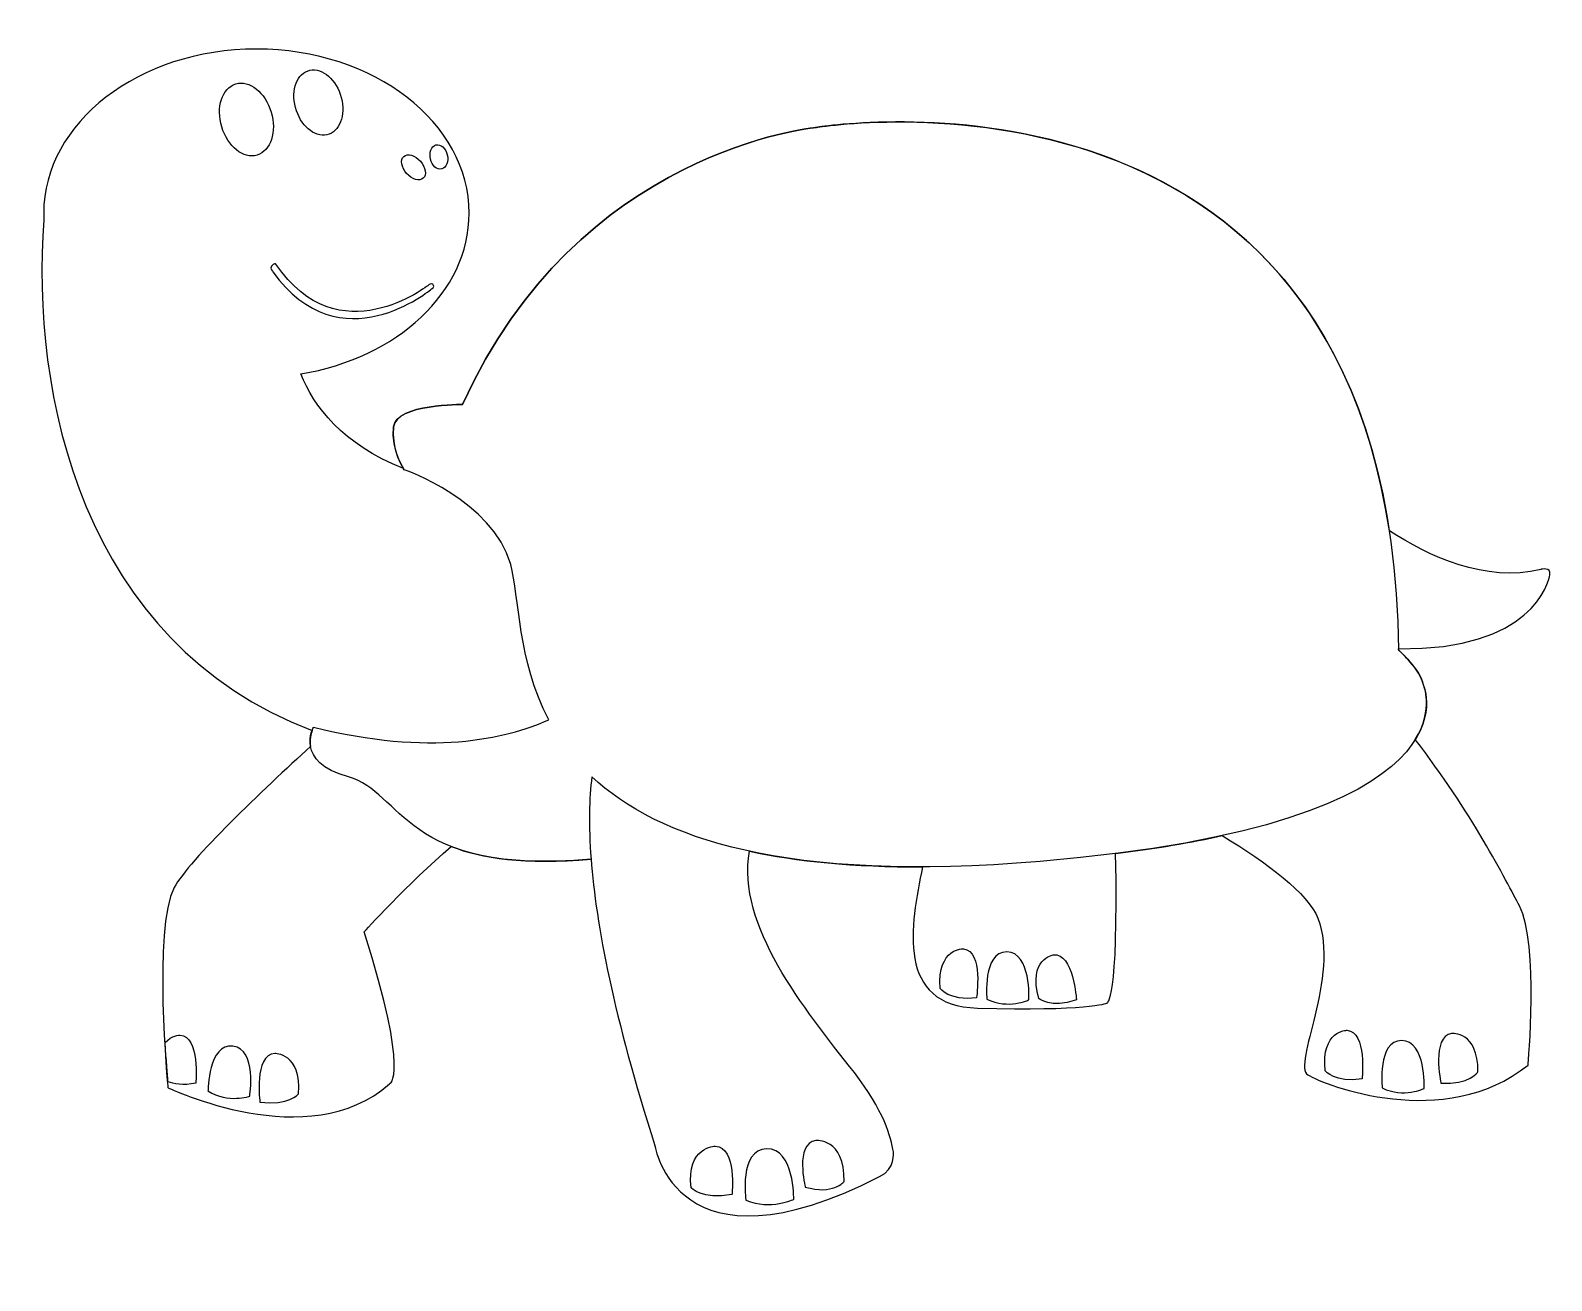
# Model space of a CAD drawing. Header units: centimetres. Extents: x -18.7 to 19, y -16.6 to 14.4.
import ezdxf

# ---------------------------------------------------------------- set-up
doc = ezdxf.new("R2010")
doc.units = ezdxf.units.CM
doc.header["$MEASUREMENT"] = 0
doc.layers.add('Layer 1', color=7, linetype='Continuous')

msp = doc.modelspace()

# ---------------------------------------------------------------- linework, layer by layer
at = {"layer": 'Layer 1', "color": 39}
for points, knots in [([(15.80271, -1.83938), (15.74124, -1.46917), (15.18586, -0.97551), (15.18586, -0.97551), (15.18586, -0.97551), (15.04689, 14.38692), (0.74863, 11.98087), (0.74863, 11.98087), (0.74863, 11.98087), (0.74863, 11.98087), (-5.17424, 11.44871), (-8.01993, 5.10931), (-8.01993, 5.10931), (-8.01993, 5.10931), (-9.66272, 5.13254), (-9.73214, 4.55406), (-9.73214, 4.55406), (-9.80143, 3.97558), (-9.46702, 3.49411), (-9.46702, 3.49411), (-9.46702, 3.49411), (-9.46702, 3.49411), (-7.26295, 2.73316), (-6.82652, 1.14195), (-6.82652, 1.14195), (-6.60606, 0.33801), (-6.66214, -1.21919), (-5.88489, -2.70722), (-5.88489, -2.70722), (-6.9492, -3.18381), (-8.83696, -3.61664), (-11.71434, -2.88803), (-11.71434, -2.88803), (-11.71434, -2.88803), (-12.20774, -3.7519), (-10.85047, -4.12211), (-10.85047, -4.12211), (-9.49628, -4.49155), (-9.49281, -6.58039), (-4.83508, -6.16078), (-4.83508, -6.16078), (-4.89924, -5.32091), (-4.88051, -4.65132), (-4.81429, -4.11814), (-4.81429, -4.11814), (-3.18112, -5.65173), (-0.01347, -6.75094), (6.30117, -6.21981), (6.30117, -6.21981), (17.39918, -5.28652), (15.80271, -1.83938), (15.80271, -1.83938)], [0, 0, 0, 0, 0.07142857, 0.07142857, 0.07142857, 0.07142857, 0.14285714, 0.14285714, 0.14285714, 0.14285714, 0.21428571, 0.21428571, 0.21428571, 0.21428571, 0.28571429, 0.28571429, 0.28571429, 0.28571429, 0.35714286, 0.35714286, 0.35714286, 0.35714286, 0.42857143, 0.42857143, 0.42857143, 0.42857143, 0.5, 0.5, 0.5, 0.5, 0.57142857, 0.57142857, 0.57142857, 0.57142857, 0.64285714, 0.64285714, 0.64285714, 0.64285714, 0.71428571, 0.71428571, 0.71428571, 0.71428571, 0.78571429, 0.78571429, 0.78571429, 0.78571429, 0.85714286, 0.85714286, 0.85714286, 0.85714286, 1, 1, 1, 1]), ([(-12.16283, 12.47363), (-12.04657, 12.03297), (-11.69727, 11.73077), (-11.38352, 11.80019), (-11.38352, 11.80019), (-11.07067, 11.86974), (-10.91065, 12.28307), (-11.02704, 12.72412), (-11.02704, 12.72412), (-11.14394, 13.16491), (-11.49234, 13.4666), (-11.80622, 13.39743), (-11.80622, 13.39743), (-12.11971, 13.32852), (-12.27922, 12.91442), (-12.16283, 12.47363)], [0, 0, 0, 0, 0.2, 0.2, 0.2, 0.2, 0.4, 0.4, 0.4, 0.4, 0.6, 0.6, 0.6, 0.6, 1, 1, 1, 1]), ([(-13.99169, 11.9937), (-13.84604, 11.50671), (-13.45338, 11.19399), (-13.11524, 11.29524), (-13.11524, 11.29524), (-12.77672, 11.39764), (-12.62094, 11.8759), (-12.76684, 12.36301), (-12.76684, 12.36301), (-12.91287, 12.85192), (-13.30541, 13.16387), (-13.64316, 13.06211), (-13.64316, 13.06211), (-13.98142, 12.95984), (-14.13784, 12.48183), (-13.99169, 11.99369), (-13.99169, 11.99369), (-13.99169, 11.99369), (-13.99169, 11.9937), (-13.99169, 11.9937)], [0, 0, 0, 0, 0.16666667, 0.16666667, 0.16666667, 0.16666667, 0.33333333, 0.33333333, 0.33333333, 0.33333333, 0.5, 0.5, 0.5, 0.5, 0.66666667, 0.66666667, 0.66666667, 0.66666667, 1, 1, 1, 1]), ([(-9.40722, 10.83982), (-9.27479, 10.68968), (-9.09026, 10.63604), (-8.99595, 10.72009), (-8.99595, 10.72009), (-8.90176, 10.80376), (-8.93269, 10.99342), (-9.0655, 11.14343), (-9.0655, 11.14343), (-9.19793, 11.29344), (-9.38207, 11.34721), (-9.47639, 11.26341), (-9.47639, 11.26341), (-9.57058, 11.1791), (-9.54004, 10.98957), (-9.40722, 10.83982)], [0, 0, 0, 0, 0.2, 0.2, 0.2, 0.2, 0.4, 0.4, 0.4, 0.4, 0.6, 0.6, 0.6, 0.6, 1, 1, 1, 1]), ([(-8.81617, 11.19489), (-8.7769, 11.03038), (-8.65179, 10.92092), (-8.53681, 10.95108), (-8.53681, 10.95108), (-8.42183, 10.98136), (-8.36024, 11.1392), (-8.39938, 11.30371), (-8.39938, 11.30371), (-8.43865, 11.46848), (-8.56376, 11.57742), (-8.67887, 11.54752), (-8.67887, 11.54752), (-8.79398, 11.51724), (-8.85531, 11.35927), (-8.81618, 11.19489), (-8.81618, 11.19489), (-8.81618, 11.19489), (-8.81617, 11.19489), (-8.81617, 11.19489)], [0, 0, 0, 0, 0.16666667, 0.16666667, 0.16666667, 0.16666667, 0.33333333, 0.33333333, 0.33333333, 0.33333333, 0.5, 0.5, 0.5, 0.5, 0.66666667, 0.66666667, 0.66666667, 0.66666667, 1, 1, 1, 1]), ([(-8.78807, 7.97642), (-8.78807, 7.97642), (-11.06336, 6.06749), (-12.72142, 8.40489), (-12.72142, 8.40489), (-12.72142, 8.40489), (-12.80162, 8.47406), (-12.75748, 8.54181), (-12.75748, 8.54181), (-12.70243, 8.62637), (-12.64789, 8.59455), (-12.64789, 8.59455), (-12.64789, 8.59455), (-11.09993, 6.29141), (-8.85659, 8.07536), (-8.85659, 8.07536), (-8.85659, 8.07536), (-8.85659, 8.07536), (-8.79525, 8.13041), (-8.76048, 8.09281), (-8.76048, 8.09281), (-8.72609, 8.05521), (-8.71659, 8.01376), (-8.78807, 7.97642)], [0, 0, 0, 0, 0.14285714, 0.14285714, 0.14285714, 0.14285714, 0.28571429, 0.28571429, 0.28571429, 0.28571429, 0.42857143, 0.42857143, 0.42857143, 0.42857143, 0.57142857, 0.57142857, 0.57142857, 0.57142857, 0.71428571, 0.71428571, 0.71428571, 0.71428571, 1, 1, 1, 1]), ([(4.72344, -9.60151), (4.72344, -9.60151), (4.89847, -8.43724), (4.40109, -8.38514), (4.40109, -8.38514), (4.40109, -8.38514), (3.75678, -8.35203), (3.81889, -9.3672), (3.81889, -9.3672), (3.81889, -9.3672), (4.04333, -9.68364), (4.72344, -9.60152), (4.72344, -9.60152), (4.72344, -9.60152), (4.72344, -9.60151), (4.72344, -9.60151)], [0, 0, 0, 0, 0.2, 0.2, 0.2, 0.2, 0.4, 0.4, 0.4, 0.4, 0.6, 0.6, 0.6, 0.6, 1, 1, 1, 1]), ([(4.98086, -9.63128), (4.98086, -9.63128), (4.86806, -8.45494), (5.4749, -8.46162), (5.4749, -8.46162), (6.08238, -8.46816), (6.0231, -9.65117), (6.0231, -9.65117), (6.0231, -9.65117), (6.0231, -9.65117), (5.5143, -9.89768), (4.98086, -9.63128)], [0, 0, 0, 0, 0.25, 0.25, 0.25, 0.25, 0.5, 0.5, 0.5, 0.5, 1, 1, 1, 1]), ([(7.20161, -9.65489), (7.20161, -9.65489), (7.12795, -8.47984), (6.63083, -8.53348), (6.63083, -8.53348), (6.63083, -8.53348), (5.99396, -8.63652), (6.26806, -9.61601), (6.26806, -9.61601), (6.26793, -9.61601), (6.55396, -9.87817), (7.20161, -9.65489)], [0, 0, 0, 0, 0.25, 0.25, 0.25, 0.25, 0.5, 0.5, 0.5, 0.5, 1, 1, 1, 1]), ([(-14.63638, -11.72051), (-14.63638, -11.72051), (-14.52846, -10.54802), (-15.02802, -10.5248), (-15.02802, -10.5248), (-15.02802, -10.5248), (-15.23539, -10.52647), (-15.39323, -10.71177), (-15.39323, -10.71177), (-15.36821, -11.15269), (-15.33998, -11.50468), (-15.32458, -11.68343), (-15.32458, -11.68343), (-15.17881, -11.73964), (-14.95681, -11.778), (-14.63638, -11.72052), (-14.63638, -11.72052), (-14.63638, -11.72052), (-14.63638, -11.72051), (-14.63638, -11.72051)], [0, 0, 0, 0, 0.16666667, 0.16666667, 0.16666667, 0.16666667, 0.33333333, 0.33333333, 0.33333333, 0.33333333, 0.5, 0.5, 0.5, 0.5, 0.66666667, 0.66666667, 0.66666667, 0.66666667, 1, 1, 1, 1]), ([(14.28529, -11.60758), (14.28529, -11.60758), (14.40925, -10.43651), (13.90995, -10.40648), (13.90995, -10.40648), (13.90995, -10.40648), (13.26474, -10.40173), (13.37138, -11.41317), (13.37138, -11.41317), (13.37138, -11.41317), (13.60955, -11.71922), (14.2853, -11.60758), (14.2853, -11.60758), (14.2853, -11.60758), (14.28529, -11.60758), (14.28529, -11.60758)], [0, 0, 0, 0, 0.2, 0.2, 0.2, 0.2, 0.4, 0.4, 0.4, 0.4, 0.6, 0.6, 0.6, 0.6, 1, 1, 1, 1]), ([(16.23888, -11.71653), (16.23888, -11.71653), (15.99596, -10.56214), (16.50566, -10.48527), (16.50566, -10.48527), (16.50566, -10.48527), (17.16755, -10.42008), (17.15805, -11.43704), (17.15805, -11.43704), (17.15805, -11.43704), (16.94362, -11.76439), (16.23887, -11.71653), (16.23887, -11.71653), (16.23887, -11.71653), (16.23888, -11.71653), (16.23888, -11.71653)], [0, 0, 0, 0, 0.2, 0.2, 0.2, 0.2, 0.4, 0.4, 0.4, 0.4, 0.6, 0.6, 0.6, 0.6, 1, 1, 1, 1]), ([(-14.33264, -11.90696), (-14.33264, -11.90696), (-14.31878, -10.72536), (-13.71605, -10.79697), (-13.71605, -10.79697), (-13.11268, -10.86857), (-13.29836, -12.03837), (-13.29836, -12.03837), (-13.29836, -12.03837), (-13.29836, -12.03837), (-13.83077, -12.22906), (-14.33264, -11.90697), (-14.33264, -11.90697), (-14.33264, -11.90697), (-14.33264, -11.90696), (-14.33264, -11.90696)], [0, 0, 0, 0, 0.2, 0.2, 0.2, 0.2, 0.4, 0.4, 0.4, 0.4, 0.6, 0.6, 0.6, 0.6, 1, 1, 1, 1]), ([(14.78306, -11.836), (14.78306, -11.836), (14.65949, -10.66069), (15.26645, -10.66185), (15.26645, -10.66185), (15.8738, -10.66313), (15.8253, -11.8464), (15.8253, -11.8464), (15.8253, -11.8464), (15.8253, -11.8464), (15.31868, -12.09778), (14.78306, -11.83601), (14.78306, -11.83601), (14.78306, -11.83601), (14.78306, -11.836), (14.78306, -11.836)], [0, 0, 0, 0, 0.2, 0.2, 0.2, 0.2, 0.4, 0.4, 0.4, 0.4, 0.6, 0.6, 0.6, 0.6, 1, 1, 1, 1]), ([(-13.043, -12.18722), (-13.043, -12.18722), (-13.20071, -11.01717), (-12.67779, -10.98111), (-12.67779, -10.98111), (-12.67779, -10.98111), (-12.00127, -10.96866), (-12.08904, -11.98229), (-12.08904, -11.98229), (-12.08904, -11.98216), (-12.33183, -12.29116), (-13.04299, -12.18722), (-13.04299, -12.18722), (-13.04299, -12.18722), (-13.043, -12.18722), (-13.043, -12.18722)], [0, 0, 0, 0, 0.2, 0.2, 0.2, 0.2, 0.4, 0.4, 0.4, 0.4, 0.6, 0.6, 0.6, 0.6, 1, 1, 1, 1]), ([(0.47877, -14.29248), (0.47877, -14.29248), (0.21006, -13.23202), (0.73773, -13.13655), (0.73773, -13.13655), (0.73773, -13.13655), (1.45133, -13.07393), (1.44351, -14.15518), (1.44351, -14.15518), (1.44351, -14.15518), (1.15427, -14.50101), (0.47878, -14.29249), (0.47878, -14.29249), (0.47878, -14.29249), (0.47877, -14.29248), (0.47877, -14.29248)], [0, 0, 0, 0, 0.2, 0.2, 0.2, 0.2, 0.4, 0.4, 0.4, 0.4, 0.6, 0.6, 0.6, 0.6, 1, 1, 1, 1]), ([(-1.3402, -14.48189), (-1.3402, -14.48189), (-1.20379, -13.29593), (-1.75661, -13.2795), (-1.75661, -13.2795), (-1.75661, -13.2795), (-2.47086, -13.29297), (-2.35216, -14.31109), (-2.35216, -14.31109), (-2.35203, -14.31109), (-2.0882, -14.61355), (-1.34021, -14.48189), (-1.34021, -14.48189), (-1.34021, -14.48189), (-1.3402, -14.48189), (-1.3402, -14.48189)], [0, 0, 0, 0, 0.2, 0.2, 0.2, 0.2, 0.4, 0.4, 0.4, 0.4, 0.6, 0.6, 0.6, 0.6, 1, 1, 1, 1]), ([(-0.99463, -14.61483), (-0.99463, -14.61483), (-1.17172, -13.36253), (-0.48095, -13.34572), (-0.48095, -13.34572), (0.21084, -13.32904), (0.19249, -14.5952), (0.19249, -14.5952), (0.19249, -14.5952), (0.19249, -14.5952), (-0.37649, -14.87867), (-0.99463, -14.61483)], [0, 0, 0, 0, 0.25, 0.25, 0.25, 0.25, 0.5, 0.5, 0.5, 0.5, 1, 1, 1, 1])]:
    msp.add_open_spline(points, degree=3, knots=knots, dxfattribs=at)
at = {"layer": 'Layer 1', "color": 65}
msp.add_open_spline([(2.31559, -14.03507), (-2.72519, -16.61269), (-3.2526, -13.26064), (-3.2526, -13.26064), (-3.2526, -13.26064), (-4.26969, -10.07913), (-4.70932, -7.79485), (-4.83392, -6.15732), (-4.83392, -6.15732), (-4.83366, -6.1586), (-4.83366, -6.15989), (-4.83354, -6.16091), (-4.83354, -6.16091), (-6.48557, -6.30976), (-7.5518, -6.14294), (-8.3007, -5.84921), (-8.3007, -5.84921), (-9.37733, -6.76864), (-10.4623, -7.96705), (-10.4623, -7.96705), (-10.4623, -7.96705), (-9.30111, -11.60744), (-9.83467, -11.73307), (-9.83467, -11.73307), (-9.83467, -11.73307), (-11.81174, -13.52176), (-15.32676, -11.82713), (-15.32676, -11.82713), (-15.32676, -11.82713), (-15.32676, -11.82713), (-15.70339, -7.87286), (-15.16982, -6.86848), (-15.16982, -6.86848), (-14.80615, -6.18401), (-12.94072, -4.42059), (-11.78967, -3.36706), (-11.78967, -3.36706), (-11.8188, -3.20293), (-11.78146, -3.0569), (-11.74938, -2.97041), (-11.74938, -2.97041), (-17.47913, -0.79842), (-18.73566, 5.41742), (-18.40164, 9.69057), (-18.40164, 9.69057), (-18.40433, 9.74434), (-18.4069, 9.79798), (-18.4069, 9.85213), (-18.4069, 9.85213), (-18.4069, 12.10112), (-16.04512, 13.92407), (-13.1318, 13.92407), (-13.1318, 13.92407), (-10.21848, 13.92407), (-7.85683, 12.10111), (-7.85683, 9.85213), (-7.85683, 9.85213), (-7.85683, 7.89469), (-9.64616, 6.26088), (-12.03079, 5.86963), (-12.03079, 5.86963), (-11.71268, 5.06351), (-11.00972, 4.13175), (-9.48422, 3.52286), (-9.48422, 3.52286), (-9.55274, 3.63322), (-9.7904, 4.05745), (-9.73073, 4.55406), (-9.73073, 4.55406), (-9.66144, 5.13228), (-8.01877, 5.10918), (-8.01877, 5.10918), (-8.01877, 5.10918), (-5.17295, 11.44859), (0.74992, 11.98074), (0.74992, 11.98074), (0.74992, 11.98074), (0.74992, 11.98074), (13.12718, 14.06329), (14.96181, 1.97977), (14.96181, 1.97977), (15.92321, 1.35497), (17.35683, 0.67896), (18.71538, 1.02145), (18.71538, 1.02145), (18.71538, 1.02145), (18.98383, 1.0928), (18.94187, 0.89005), (18.94187, 0.89005), (18.9035, 0.70488), (18.51725, -0.98873), (15.1865, -0.94561), (15.1865, -0.94561), (15.18676, -0.95575), (15.18701, -0.96563), (15.18701, -0.97564), (15.18701, -0.97564), (15.18701, -0.97564), (15.74226, -1.46917), (15.80411, -1.83938), (15.80411, -1.83938), (15.80411, -1.83938), (16.07949, -2.43557), (15.60431, -3.1987), (15.60431, -3.1987), (16.96158, -4.9462), (17.88179, -6.7313), (18.18488, -7.31851), (18.18488, -7.31851), (18.67841, -8.27477), (18.40072, -11.26713), (18.40072, -11.26713), (18.40072, -11.26713), (16.33395, -12.93276), (13.34159, -11.76066), (12.94071, -11.51377), (12.94071, -11.51377), (12.53944, -11.26713), (13.74273, -9.07679), (13.18735, -7.627), (13.18735, -7.627), (12.95303, -7.0149), (11.92671, -6.2542), (10.81889, -5.57948), (10.81889, -5.57948), (10.05511, -5.74707), (9.17918, -5.89759), (8.17274, -6.02476), (8.17274, -6.02476), (8.25307, -9.73304), (7.95677, -9.73265), (7.95677, -9.73265), (7.95677, -9.73265), (7.95677, -9.73265), (7.45811, -9.93412), (4.7487, -9.85622), (4.7487, -9.85622), (2.72158, -9.79783), (3.08615, -7.81204), (3.3863, -6.35416), (3.3863, -6.35416), (1.67357, -6.35993), (0.26023, -6.21711), (-0.907, -5.96521), (-0.907, -5.96521), (-1.2264, -7.81665), (0.42538, -9.8344), (1.69539, -11.45653), (1.69539, -11.45653), (2.41772, -12.3793), (2.61187, -13.0716), (2.66192, -13.42103), (2.66192, -13.42103), (2.66205, -13.42103), (2.7221, -13.85027), (2.31558, -14.03506), (2.31558, -14.03506), (2.31558, -14.03506), (2.31559, -14.03507), (2.31559, -14.03507)], degree=3, knots=[0, 0, 0, 0, 0.02439024, 0.02439024, 0.02439024, 0.02439024, 0.04878049, 0.04878049, 0.04878049, 0.04878049, 0.07317073, 0.07317073, 0.07317073, 0.07317073, 0.09756098, 0.09756098, 0.09756098, 0.09756098, 0.12195122, 0.12195122, 0.12195122, 0.12195122, 0.14634146, 0.14634146, 0.14634146, 0.14634146, 0.17073171, 0.17073171, 0.17073171, 0.17073171, 0.19512195, 0.19512195, 0.19512195, 0.19512195, 0.2195122, 0.2195122, 0.2195122, 0.2195122, 0.24390244, 0.24390244, 0.24390244, 0.24390244, 0.26829268, 0.26829268, 0.26829268, 0.26829268, 0.29268293, 0.29268293, 0.29268293, 0.29268293, 0.31707317, 0.31707317, 0.31707317, 0.31707317, 0.34146341, 0.34146341, 0.34146341, 0.34146341, 0.36585366, 0.36585366, 0.36585366, 0.36585366, 0.3902439, 0.3902439, 0.3902439, 0.3902439, 0.41463415, 0.41463415, 0.41463415, 0.41463415, 0.43902439, 0.43902439, 0.43902439, 0.43902439, 0.46341463, 0.46341463, 0.46341463, 0.46341463, 0.48780488, 0.48780488, 0.48780488, 0.48780488, 0.51219512, 0.51219512, 0.51219512, 0.51219512, 0.53658537, 0.53658537, 0.53658537, 0.53658537, 0.56097561, 0.56097561, 0.56097561, 0.56097561, 0.58536585, 0.58536585, 0.58536585, 0.58536585, 0.6097561, 0.6097561, 0.6097561, 0.6097561, 0.63414634, 0.63414634, 0.63414634, 0.63414634, 0.65853659, 0.65853659, 0.65853659, 0.65853659, 0.68292683, 0.68292683, 0.68292683, 0.68292683, 0.70731707, 0.70731707, 0.70731707, 0.70731707, 0.73170732, 0.73170732, 0.73170732, 0.73170732, 0.75609756, 0.75609756, 0.75609756, 0.75609756, 0.7804878, 0.7804878, 0.7804878, 0.7804878, 0.80487805, 0.80487805, 0.80487805, 0.80487805, 0.82926829, 0.82926829, 0.82926829, 0.82926829, 0.85365854, 0.85365854, 0.85365854, 0.85365854, 0.87804878, 0.87804878, 0.87804878, 0.87804878, 0.90243902, 0.90243902, 0.90243902, 0.90243902, 0.92682927, 0.92682927, 0.92682927, 0.92682927, 0.95121951, 0.95121951, 0.95121951, 0.95121951, 1, 1, 1, 1], dxfattribs=at)

doc.saveas('drawing.dxf')
